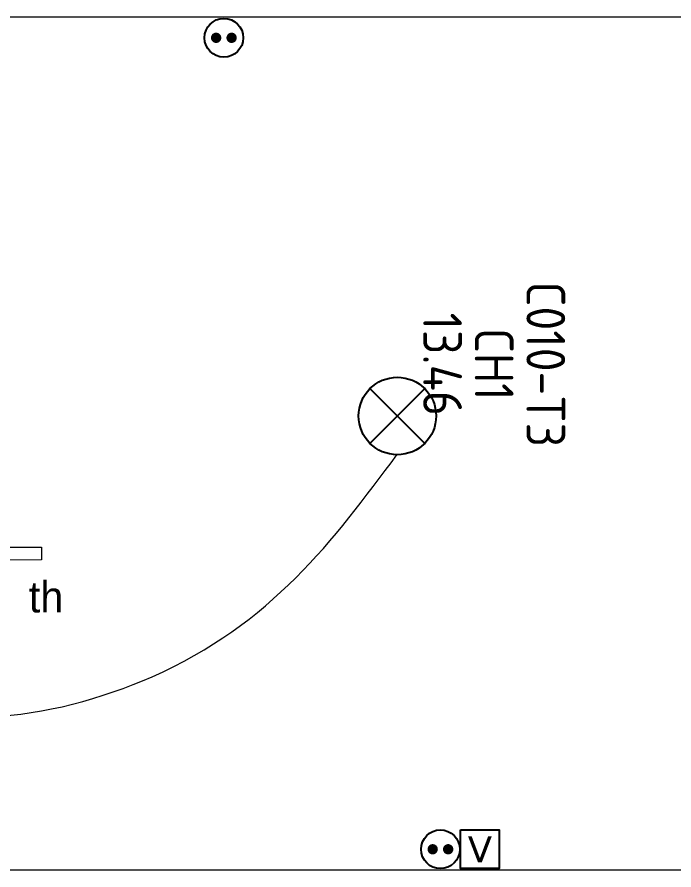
# Model space of a CAD drawing. Header units: millimetres. Extents: x 454430 to 532383, y -370512 to -310890.
# Drawn here: x 472822 to 475366, y -352903 to -349600 of the extents above; entities that cross this region are included whole.
import ezdxf
from ezdxf import colors
from ezdxf.entities.mleader import LeaderData, LeaderLine
from ezdxf.math import Vec2, Vec3

# ---------------------------------------------------------------- set-up
doc = ezdxf.new("R2010")
doc.units = ezdxf.units.MM
doc.set_wipeout_variables(frame=1)
doc.layers.add('_GAZELEC-RESERVATION', color=1, linetype='Continuous', lineweight=18)
for name, color, linetype in [('prlm-CHAUFF', 30, 'Continuous'), ('prlm-ELEC-CFA', 181, 'Continuous'), ('prlm-ELEC-CFO', 201, 'Continuous')]:
    doc.layers.add(name, color=color, linetype=linetype)
doc.layers.add('prlm-xpoly', color=7, linetype='Continuous', plot=False)
doc.styles.add('prlm-elec-cfa', font='comic.ttf', dxfattribs={"height": 12})
doc.styles.add('prlm-xpoly', font='isocp.shx', dxfattribs={"height": 15})
doc.styles.get("Standard").update_dxf_attribs({"font": 'arial.ttf'})

# ---------------------------------------------------------------- blocks, each defined once
blk = doc.blocks.new('xi.PC')
at = {"color": 0, "lineweight": 5}
blk.add_wipeout([(-7.5, -7.5), (7.5, -7.5), (7.5, 7.5), (-7.5, 7.5)], dxfattribs=at).dxf.layer = 'prlm-ELEC-CFO'
at = {"layer": 'prlm-ELEC-CFO', "color": 0, "linetype": 'ByBlock', "lineweight": 5, "const_width": 2}
for points in [[(-4, 0, 1), (-2, 0, 1)], [(2, 0, 1), (4, 0, 1)]]:
    blk.add_lwpolyline(points, format="xyb", close=True, dxfattribs=at)
at = {"layer": 'prlm-ELEC-CFO', "color": 0, "linetype": 'ByBlock', "lineweight": -2}
blk.add_circle((0, 0), 7.5, dxfattribs=at)
blk = doc.blocks.new('xi.PTCE')
at = {"layer": 'prlm-ELEC-CFO', "color": 0}
for points in [[(-10.61, 10.61), (10.61, -10.61)], [(10.61, 10.61), (-10.61, -10.61)]]:
    blk.add_lwpolyline(points, dxfattribs=at)
at = {"layer": 'prlm-ELEC-CFO', "color": 0, "linetype": 'ByBlock'}
blk.add_circle((0, 0), 15, dxfattribs=at)
blk = doc.blocks.new('xi.TV')
at = {"layer": 'prlm-ELEC-CFA', "color": 0, "linetype": 'ByBlock', "lineweight": -2, "flags": 128}
blk.add_lwpolyline([(-7.5, 7.5), (7.5, 7.5), (7.5, -7.5), (-7.5, -7.5)], close=True, dxfattribs=at)
at = {"layer": 'prlm-ELEC-CFA', "color": 0, "linetype": 'ByBlock', "insert": (0, 0), "char_height": 10, "width": 11.36, "attachment_point": 5}
blk.add_mtext('{\\fVerdana|b0|i0|c0|p34;V}', dxfattribs=at)

msp = doc.modelspace()

# ---------------------------------------------------------------- linework, layer by layer
at = {"layer": 'prlm-ELEC-CFO', "lineweight": 13}
msp.add_spline([(472220.1, -351857), (472278.9, -352122.3), (473344.9, -352154.7), (474293.5, -351294.9)], degree=3, dxfattribs=at)
at = {"layer": 'prlm-xpoly', "lineweight": 0}
msp.add_lwpolyline([(472916.5, -351702.5), (472050.4, -351702.9), (472050.4, -352903.1), (476261.6, -352903.1), (476261.6, -349599.7), (472246.4, -349600.3), (472246.4, -351652.8), (472916.4, -351652.5)], close=True, dxfattribs=at)

# ---------------------------------------------------------------- block references
at = {"layer": 'prlm-ELEC-CFO', "xscale": 10, "yscale": 10, "zscale": 10}
msp.add_blockref('xi.PTCE', (474295.1, -351144.9), dxfattribs=at)

# ---------------------------------------------------------------- texts
at = {"layer": 'prlm-xpoly', "lineweight": 20, "insert": (474670.1, -350944.7), "char_height": 150, "attachment_point": 5, "rotation": 270, "line_spacing_factor": 0.8, "style": 'prlm-xpoly'}
msp.add_mtext('C010-T3\\PCH1\\P13.46', dxfattribs=at)

# ---------------------------------------------------------------- leaders
at = {"layer": '_GAZELEC-RESERVATION', "color": 6}
ml = msp.add_multileader_mtext('Standard', dxfattribs=at)
ml.set_content('résa n°40\\P200x400 en dalle haute', color=6)
ml.set_leader_properties()
ml.build(insert=Vec2(0, 0))
ml.multileader.update_dxf_attribs({"has_text_frame": 1, "arrow_head_size": 80, "scale": 20})
ctx = ml.context
ctx.base_point, ctx.scale, ctx.char_height, ctx.arrow_head_size, ctx.landing_gap_size, ctx.plane_origin = Vec3(471314.5, -349888.8), 20, 80, 80, 40, Vec3(465764.2, -349690.4)
notes = []
notes.append((ctx, [(1, (1, 1, 0), (471224.6, -349888.8), (1, 0), 89.8, [(0, [(470511, -349775.2)], 0, [])])]))
ctx.mtext.insert, ctx.mtext.width, ctx.mtext.flow_direction = Vec3(471354.5, -349848.1), 1568.85, 5
ml = msp.add_multileader_mtext('Standard', dxfattribs=at)
ml.set_content('résa n°52\\P200x400 en dalle haute', color=6)
ml.set_leader_properties()
ml.build(insert=Vec2(0, 0))
ml.multileader.update_dxf_attribs({"has_text_frame": 1, "arrow_head_size": 80, "scale": 20})
ctx = ml.context
ctx.base_point, ctx.scale, ctx.char_height, ctx.arrow_head_size, ctx.landing_gap_size, ctx.plane_origin = Vec3(465894.5, -350241.5), 20, 80, 80, 40, Vec3(460344.2, -350043.2)
notes.append((ctx, [(1, (1, 1, 0), (465804.7, -350241.5), (1, 0), 89.8, [(0, [(465383.8, -349938.2)], 0, [])])]))
ctx.mtext.insert, ctx.mtext.width, ctx.mtext.flow_direction = Vec3(465934.5, -350200.9), 1568.85, 5
for ctx, leaders in notes:
    for number, flags, end, landing, length, lines in leaders:
        leader = LeaderData()
        leader.index, (leader.has_last_leader_line, leader.has_dogleg_vector, leader.attachment_direction) = number, flags
        leader.last_leader_point, leader.dogleg_vector, leader.dogleg_length = Vec3(end), Vec3(landing), length
        for number, points, colour, breaks in lines:
            line = LeaderLine()
            line.index, line.vertices, line.color, line.breaks = number, Vec3.list(points), colors.encode_raw_color(colour), breaks
            leader.lines.append(line)
        ctx.leaders.append(leader)

# ---------------------------------------------------------------- next in the draw order: block references
at = {"layer": 'prlm-ELEC-CFO', "xscale": 10, "yscale": 10, "zscale": 10}
for p in [(473623, -349680.1), (474461.9, -352823.1)]:
    msp.add_blockref('xi.PC', p, dxfattribs=at)

# ---------------------------------------------------------------- next in the draw order: texts
at = {"layer": 'prlm-CHAUFF', "lineweight": 20, "insert": (472934.3, -351846.5), "char_height": 120, "attachment_point": 5, "line_spacing_factor": 0.8, "style": 'prlm-elec-cfa', "bg_fill": 3, "box_fill_scale": 1.1, "bg_fill_color": 256, "bg_fill_transparency": 0}
msp.add_mtext('th', dxfattribs=at)

# ---------------------------------------------------------------- next in the draw order: block references
at = {"layer": 'prlm-ELEC-CFA', "xscale": 10, "yscale": 10, "zscale": 10}
msp.add_blockref('xi.TV', (474614.9, -352823.1), dxfattribs=at)

doc.saveas('drawing.dxf')
